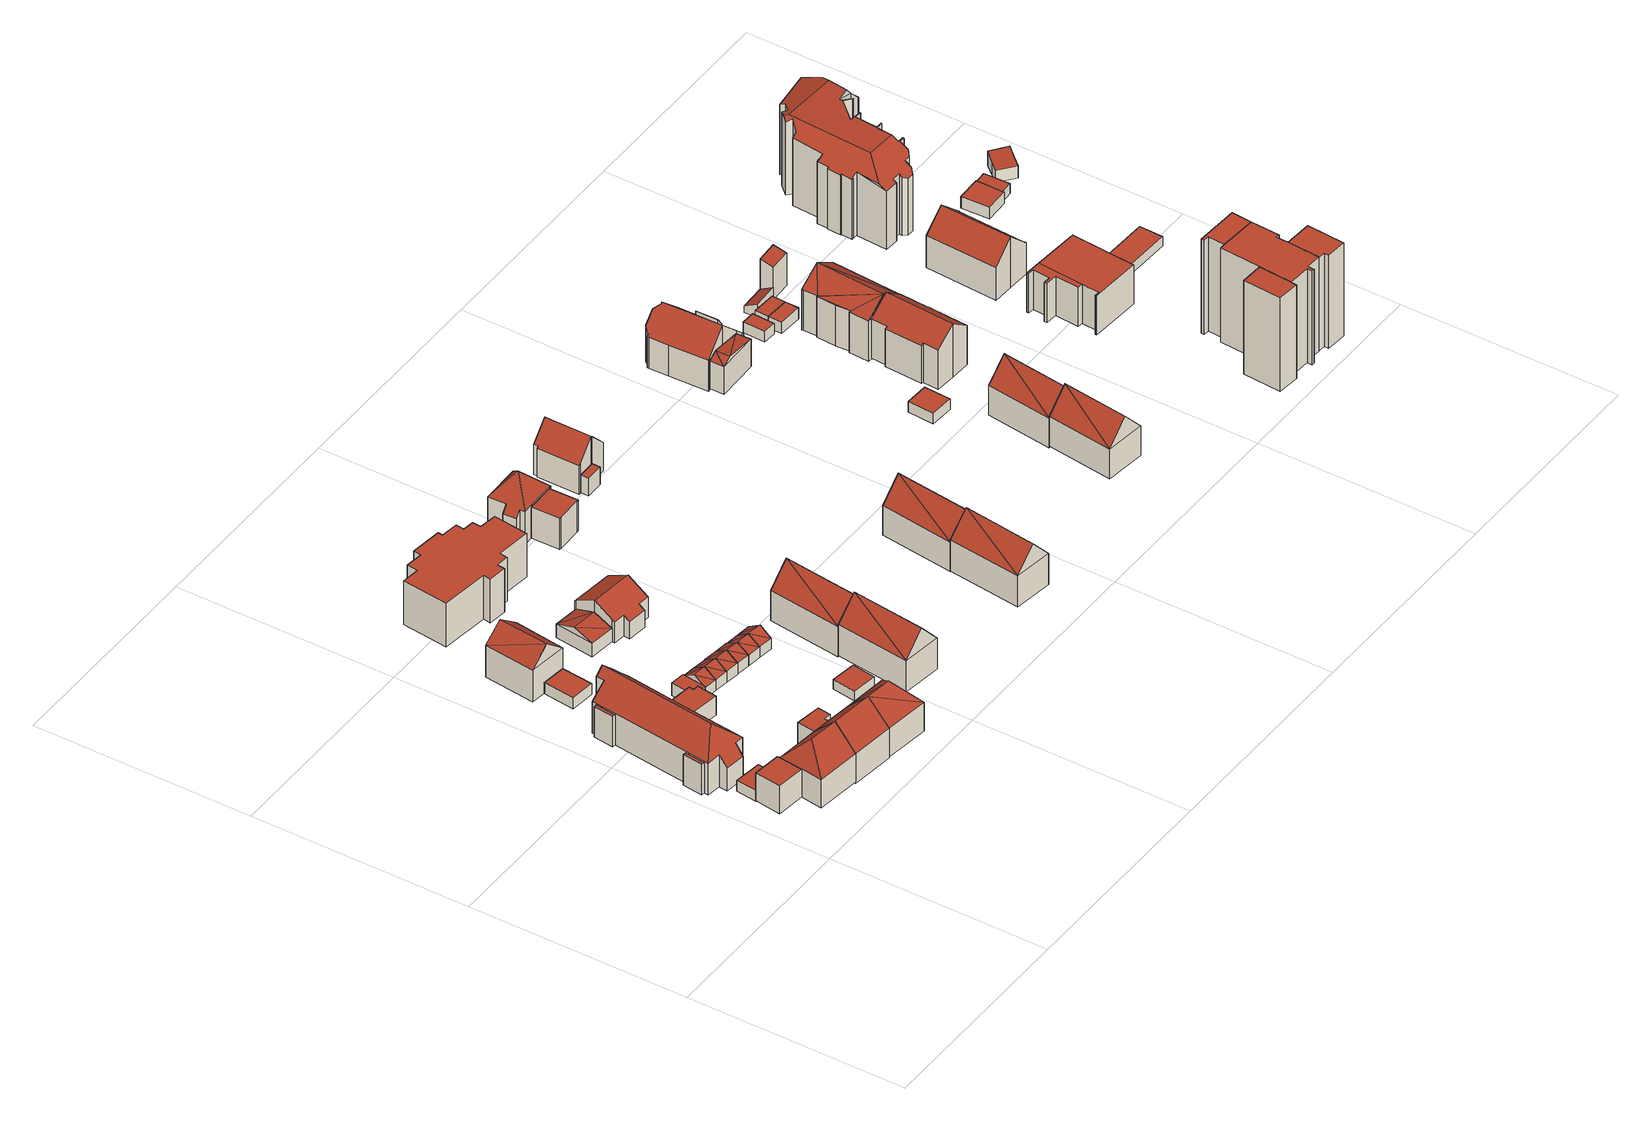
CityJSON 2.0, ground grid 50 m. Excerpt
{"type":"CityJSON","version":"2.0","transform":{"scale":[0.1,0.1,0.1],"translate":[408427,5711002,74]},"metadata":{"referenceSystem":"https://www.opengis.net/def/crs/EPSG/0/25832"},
"CityObjects":{
"building1":{"type":"Building","attributes":{"Gemeindeschluessel":"05978036","Geometrietyp2DReferenz":"3000","function":"31001_2460","roofType":"1000","measuredHeight":2.69},"geometry":[{"type":"MultiSurface","lod":"2","boundaries":[[[0,1,2,3]],[[1,4,5,2]],[[4,6,7,5]],[[6,0,3,7]],[[6,4,1,0]],[[3,2,5,7]]],"semantics":{"surfaces":[{"type":"WallSurface"},{"type":"RoofSurface"},{"type":"GroundSurface"}],"values":[0,0,0,0,1,2]}}]},
"building2":{"type":"Building","attributes":{"Gemeindeschluessel":"05978036","Geometrietyp2DReferenz":"3000","function":"31001_1000"},"children":["building2-1","building2-2"]},
"building2-1":{"type":"BuildingPart","attributes":{"roofType":"5000","measuredHeight":12.16},"parents":["building2"],"geometry":[{"type":"MultiSurface","lod":"2","boundaries":[[[8,9,10,11]],[[9,12,13,10]],[[12,14,15,13]],[[14,16,17,15]],[[16,18,19,17]],[[18,20,19]],[[8,21,22,11,23]],[[21,8,11,22]],[[8,18,16,24]],[[16,14,12,24]],[[12,9,8,21,8,24]],[[11,10,13,15,17,19,11,22]],[[23,20,18,8]],[[11,19,20,23]]],"semantics":{"surfaces":[{"type":"WallSurface"},{"type":"RoofSurface"},{"type":"GroundSurface"},{"type":"ClosureSurface"}],"values":[0,0,0,0,0,0,0,0,1,1,1,2,0,3]}}]},
"building2-2":{"type":"BuildingPart","attributes":{"roofType":"1000","measuredHeight":6.88},"parents":["building2"],"geometry":[{"type":"MultiSurface","lod":"2","boundaries":[[[20,25,26,19]],[[25,27,28,26]],[[27,29,30,28]],[[29,31,32,30]],[[31,33,22,32]],[[31,29,27,25,20,23,33]],[[11,19,26,28,30,32,22]],[[11,22,33,23]],[[19,11,23,20]]],"semantics":{"surfaces":[{"type":"WallSurface"},{"type":"RoofSurface"},{"type":"GroundSurface"},{"type":"ClosureSurface"}],"values":[0,0,0,0,0,1,2,0,3]}}]},
"building3":{"type":"Building","attributes":{"Gemeindeschluessel":"05978036","Geometrietyp2DReferenz":"3000","function":"31001_1000"},"children":["building3-1","building3-2","building3-3","building3-4"]},
"building3-1":{"type":"BuildingPart","attributes":{"roofType":"1000","measuredHeight":4.66},"parents":["building3"],"geometry":[{"type":"MultiSurface","lod":"2","boundaries":[[[34,35,36,37]],[[35,38,39,36]],[[38,40,41,39]],[[40,42,43,41]],[[44,34,37,45]],[[44,42,40,38,35,34]],[[37,36,39,41,43,45]],[[45,43,42,44]]],"semantics":{"surfaces":[{"type":"WallSurface"},{"type":"RoofSurface"},{"type":"GroundSurface"},{"type":"ClosureSurface"}],"values":[0,0,0,0,0,1,2,3]}}]},
"building3-2":{"type":"BuildingPart","attributes":{"roofType":"1000","measuredHeight":7.48},"parents":["building3"],"geometry":[{"type":"MultiSurface","lod":"2","boundaries":[[[46,47,48,49]],[[47,50,51,48]],[[50,52,53,51]],[[52,50,47,46]],[[49,48,51,53]],[[49,53,52,46]]],"semantics":{"surfaces":[{"type":"WallSurface"},{"type":"RoofSurface"},{"type":"GroundSurface"},{"type":"ClosureSurface"}],"values":[0,0,0,1,2,3]}}]},
"building3-3":{"type":"BuildingPart","attributes":{"roofType":"5000","measuredHeight":12.58},"parents":["building3"],"geometry":[{"type":"MultiSurface","lod":"2","boundaries":[[[54,55,56,57,58]],[[55,59,60,56]],[[59,61,62,60]],[[61,63,64,62]],[[63,65,66,64]],[[65,67,68,66]],[[67,69,70,68]],[[69,71,44,45,70]],[[72,73,74,43,42]],[[73,75,76,74]],[[75,77,78,76]],[[77,79,80,78]],[[79,81,82,80]],[[81,83,84,82]],[[83,85,46,49,84]],[[86,87,88,89,53,52]],[[83,81,79,77,75,73,90]],[[73,72,71,69,67,65,63,90]],[[63,61,59,55,54,87,86,85,83,90]],[[89,57,56,60,62,64,66,68,70,45,43,74,76,78,80,82,84,49,53]],[[54,58,88,87]],[[58,57,89,88]],[[42,44,71,72]],[[42,43,45,44]],[[86,52,46,85]],[[52,53,49,46]]],"semantics":{"surfaces":[{"type":"WallSurface"},{"type":"RoofSurface"},{"type":"GroundSurface"},{"type":"ClosureSurface"}],"values":[0,0,0,0,0,0,0,0,0,0,0,0,0,0,0,0,1,1,1,2,0,3,0,3,0,3]}}]},
"building3-4":{"type":"BuildingPart","attributes":{"roofType":"1000","measuredHeight":7.45},"parents":["building3"],"geometry":[{"type":"MultiSurface","lod":"2","boundaries":[[[91,92,93,94]],[[92,58,57,93]],[[88,91,94,89]],[[88,58,92,91]],[[94,93,57,89]],[[89,57,58,88]]],"semantics":{"surfaces":[{"type":"WallSurface"},{"type":"RoofSurface"},{"type":"GroundSurface"},{"type":"ClosureSurface"}],"values":[0,0,0,1,2,3]}}]},
"building4":{"type":"Building","attributes":{"Gemeindeschluessel":"05978036","Geometrietyp2DReferenz":"3000","function":"31001_1000"},"children":["building4-1","building4-2"]},
"building4-1":{"type":"BuildingPart","attributes":{"roofType":"1000","measuredHeight":7.3},"parents":["building4"],"geometry":[{"type":"MultiSurface","lod":"2","boundaries":[[[95,96,97,98]],[[96,99,100,97]],[[99,101,102,100]],[[101,103,104,102]],[[103,105,106,104]],[[9,95,98,107]],[[9,105,103,101,99,96,95]],[[98,97,100,102,104,106,107]],[[107,106,105,9]]],"semantics":{"surfaces":[{"type":"WallSurface"},{"type":"RoofSurface"},{"type":"GroundSurface"},{"type":"ClosureSurface"}],"values":[0,0,0,0,0,0,1,2,3]}}]},
"building4-2":{"type":"BuildingPart","attributes":{"roofType":"3100","measuredHeight":12.44},"parents":["building4"],"geometry":[{"type":"MultiSurface","lod":"2","boundaries":[[[12,108,107,109]],[[108,9,107]],[[105,110,111,106]],[[110,112,113,111]],[[112,114,115,113]],[[114,14,116,115]],[[14,12,109,116]],[[112,110,105,9,108,12]],[[12,14,114,112]],[[109,107,106,111,113,115,116]],[[105,106,107,9]]],"semantics":{"surfaces":[{"type":"WallSurface"},{"type":"RoofSurface"},{"type":"GroundSurface"},{"type":"ClosureSurface"}],"values":[0,0,0,0,0,0,0,1,1,2,3]}}]},
"building5":{"type":"Building","attributes":{"Gemeindeschluessel":"05978036","Geometrietyp2DReferenz":"3000","function":"31001_2460","roofType":"1000","measuredHeight":2.65},"geometry":[{"type":"MultiSurface","lod":"2","boundaries":[[[117,118,119,120]],[[118,121,122,119]],[[121,123,124,122]],[[123,117,120,124]],[[123,121,118,117]],[[120,119,122,124]]],"semantics":{"surfaces":[{"type":"WallSurface"},{"type":"RoofSurface"},{"type":"GroundSurface"}],"values":[0,0,0,0,1,2]}}]},
"building6":{"type":"Building","attributes":{"Gemeindeschluessel":"05978036","Geometrietyp2DReferenz":"3000","function":"31001_1100","roofType":"5000","measuredHeight":11.66},"geometry":[{"type":"MultiSurface","lod":"2","boundaries":[[[125,126,127,128]],[[126,129,130,127]],[[129,131,119,130]],[[131,125,128,119]],[[131,129,132,133]],[[126,133,132]],[[133,126,125]],[[129,126,132]],[[125,131,133]],[[128,127,130,119]]],"semantics":{"surfaces":[{"type":"WallSurface"},{"type":"RoofSurface"},{"type":"GroundSurface"}],"values":[0,0,0,0,1,1,1,0,0,2]}}]},
"building7":{"type":"Building","attributes":{"Gemeindeschluessel":"05978036","Geometrietyp2DReferenz":"3000","function":"31001_1000","roofType":"5000","measuredHeight":12.24},"geometry":[{"type":"MultiSurface","lod":"2","boundaries":[[[110,134,135,136]],[[134,137,138,135]],[[137,114,139,138]],[[114,110,136,139]],[[137,134,140]],[[110,114,141]],[[110,140,134]],[[140,110,141]],[[141,137,140]],[[137,141,114]],[[136,135,138,139]]],"semantics":{"surfaces":[{"type":"WallSurface"},{"type":"RoofSurface"},{"type":"GroundSurface"}],"values":[0,0,0,0,1,0,1,1,1,1,2]}}]},
"building8":{"type":"Building","attributes":{"Gemeindeschluessel":"05978036","Geometrietyp2DReferenz":"3000","function":"31001_2460","roofType":"9999","measuredHeight":3},"geometry":[{"type":"MultiSurface","lod":"2","boundaries":[[[142,143,144,145,146,147]],[[147,146,148,149]],[[146,145,150,148]],[[145,144,151,150]],[[144,143,152,151]],[[143,142,153,152]],[[142,147,149,153]],[[149,148,150,151,152,153]]],"semantics":{"surfaces":[{"type":"RoofSurface"},{"type":"WallSurface"},{"type":"GroundSurface"}],"values":[0,1,1,1,1,1,1,2]}}]},
"building9":{"type":"Building","attributes":{"Gemeindeschluessel":"05978036","Geometrietyp2DReferenz":"3000","function":"31001_2460","roofType":"3100","measuredHeight":4.51},"geometry":[{"type":"MultiSurface","lod":"2","boundaries":[[[154,155,156,157]],[[155,158,159,156]],[[158,160,161,159]],[[160,154,157,161]],[[158,155,162]],[[154,160,163]],[[154,162,155]],[[162,154,163]],[[163,158,162]],[[158,163,160]],[[157,156,159,161]]],"semantics":{"surfaces":[{"type":"WallSurface"},{"type":"RoofSurface"},{"type":"GroundSurface"}],"values":[0,0,0,0,0,0,1,1,1,1,2]}}]},
"building10":{"type":"Building","attributes":{"Gemeindeschluessel":"05978036","Geometrietyp2DReferenz":"3000","function":"31001_2460","roofType":"3100","measuredHeight":4.51},"geometry":[{"type":"MultiSurface","lod":"2","boundaries":[[[155,164,165,156]],[[164,166,167,165]],[[166,158,159,167]],[[158,155,156,159]],[[166,164,168]],[[155,158,162]],[[155,168,164]],[[168,155,162]],[[162,166,168]],[[166,162,158]],[[156,165,167,159]]],"semantics":{"surfaces":[{"type":"WallSurface"},{"type":"RoofSurface"},{"type":"GroundSurface"}],"values":[0,0,0,0,0,0,1,1,1,1,2]}}]},
"building11":{"type":"Building","attributes":{"Gemeindeschluessel":"05978036","Geometrietyp2DReferenz":"3000","function":"31001_2460","roofType":"3100","measuredHeight":4.5},"geometry":[{"type":"MultiSurface","lod":"2","boundaries":[[[169,170,171,165]],[[170,172,173,171]],[[172,174,167,173]],[[174,169,165,167]],[[172,170,175]],[[169,174,168]],[[169,175,170]],[[175,169,168]],[[168,172,175]],[[172,168,174]],[[165,171,173,167]]],"semantics":{"surfaces":[{"type":"WallSurface"},{"type":"RoofSurface"},{"type":"GroundSurface"}],"values":[0,0,0,0,0,0,1,1,1,1,2]}}]},
"building12":{"type":"Building","attributes":{"Gemeindeschluessel":"05978036","Geometrietyp2DReferenz":"3000","function":"31001_2460","roofType":"1000","measuredHeight":2.43},"geometry":[{"type":"MultiSurface","lod":"2","boundaries":[[[176,177,178,179]],[[177,180,181,178]],[[180,182,183,181]],[[182,176,179,183]],[[182,180,177,176]],[[179,178,181,183]]],"semantics":{"surfaces":[{"type":"WallSurface"},{"type":"RoofSurface"},{"type":"GroundSurface"}],"values":[0,0,0,0,1,2]}}]},
"building13":{"type":"Building","attributes":{"Gemeindeschluessel":"05978036","Geometrietyp2DReferenz":"3000","function":"31001_2460","roofType":"3100","measuredHeight":4.46},"geometry":[{"type":"MultiSurface","lod":"2","boundaries":[[[170,184,185,186]],[[184,187,188,185]],[[187,172,189,188]],[[172,170,186,189]],[[187,184,190]],[[170,172,175]],[[170,190,184]],[[190,170,175]],[[175,187,190]],[[187,175,172]],[[186,185,188,189]]],"semantics":{"surfaces":[{"type":"WallSurface"},{"type":"RoofSurface"},{"type":"GroundSurface"}],"values":[0,0,0,0,0,0,1,1,1,1,2]}}]},
"building14":{"type":"Building","attributes":{"Gemeindeschluessel":"05978036","Geometrietyp2DReferenz":"3000","function":"31001_2460","roofType":"3100","measuredHeight":4.83},"geometry":[{"type":"MultiSurface","lod":"2","boundaries":[[[191,192,193,194]],[[192,195,196,193]],[[195,197,198,196]],[[197,191,194,198]],[[195,192,199]],[[191,197,200]],[[199,191,200]],[[191,199,192]],[[195,200,197]],[[200,195,199]],[[194,193,196,198]]],"semantics":{"surfaces":[{"type":"WallSurface"},{"type":"RoofSurface"},{"type":"GroundSurface"}],"values":[0,0,0,0,0,0,1,1,1,1,2]}}]},
"building15":{"type":"Building","attributes":{"Gemeindeschluessel":"05978036","Geometrietyp2DReferenz":"3000","function":"31001_2460","roofType":"3100","measuredHeight":4.45},"geometry":[{"type":"MultiSurface","lod":"2","boundaries":[[[201,202,203,185]],[[202,204,205,203]],[[204,206,188,205]],[[206,201,185,188]],[[204,202,207]],[[201,206,190]],[[201,207,202]],[[207,201,190]],[[190,204,207]],[[204,190,206]],[[185,203,205,188]]],"semantics":{"surfaces":[{"type":"WallSurface"},{"type":"RoofSurface"},{"type":"GroundSurface"}],"values":[0,0,0,0,0,0,1,1,1,1,2]}}]},
"building16":{"type":"Building","attributes":{"Gemeindeschluessel":"05978036","Geometrietyp2DReferenz":"3000","function":"31001_2460","roofType":"3100","measuredHeight":4.44},"geometry":[{"type":"MultiSurface","lod":"2","boundaries":[[[202,208,209,203]],[[208,210,211,209]],[[210,204,205,211]],[[204,202,203,205]],[[210,208,212]],[[202,204,213]],[[202,212,208]],[[212,202,213]],[[213,210,212]],[[210,213,204]],[[203,209,211,205]]],"semantics":{"surfaces":[{"type":"WallSurface"},{"type":"RoofSurface"},{"type":"GroundSurface"}],"values":[0,0,0,0,0,0,1,1,1,1,2]}}]},
"building17":{"type":"Building","attributes":{"Gemeindeschluessel":"05978036","Geometrietyp2DReferenz":"3000","function":"31001_1000","roofType":"1000","measuredHeight":10.78},"geometry":[{"type":"MultiSurface","lod":"2","boundaries":[[[214,215,216,217]],[[215,218,219,216]],[[218,220,221,219]],[[220,222,223,221]],[[222,224,225,223]],[[224,226,227,225]],[[226,228,229,227]],[[228,230,231,229]],[[230,232,233,231]],[[232,234,235,233]],[[234,236,237,235]],[[236,238,239,237]],[[238,240,241,239]],[[240,242,243,241]],[[242,244,245,243]],[[244,246,247,245]],[[246,248,249,247]],[[248,250,251,249]],[[250,252,253,251]],[[252,214,217,253]],[[252,250,248,246,244,242,240,238,236,234,232,230,228,226,224,222,220,218,215,214]],[[217,216,219,221,223,225,227,229,231,233,235,237,239,241,243,245,247,249,251,253]]],"semantics":{"surfaces":[{"type":"WallSurface"},{"type":"RoofSurface"},{"type":"GroundSurface"}],"values":[0,0,0,0,0,0,0,0,0,0,0,0,0,0,0,0,0,0,0,0,1,2]}}]},
"building18":{"type":"Building","attributes":{"Gemeindeschluessel":"05978036","Geometrietyp2DReferenz":"3000","function":"31001_1000","roofType":"3100","measuredHeight":7.89},"geometry":[{"type":"MultiSurface","lod":"2","boundaries":[[[254,255,256,257]],[[255,258,259,256]],[[258,260,261,259]],[[260,262,194,261]],[[262,263,264,194]],[[263,265,198,264]],[[265,266,267,198]],[[266,268,269,267]],[[268,270,271,269]],[[270,272,273,271]],[[272,274,275,273]],[[274,254,257,275]],[[270,268,266,265,263]],[[263,262,260,258,255,254,274,272,270]],[[257,256,259,261,194,264,198,267,269,271,273,275]]],"semantics":{"surfaces":[{"type":"WallSurface"},{"type":"RoofSurface"},{"type":"GroundSurface"}],"values":[0,0,0,0,0,0,0,0,0,0,0,0,1,1,2]}}]},
"building19":{"type":"Building","attributes":{"Gemeindeschluessel":"05978036","Geometrietyp2DReferenz":"3000","function":"31001_1000","roofType":"3100","measuredHeight":12.96},"geometry":[{"type":"MultiSurface","lod":"2","boundaries":[[[276,277,278,279]],[[277,280,281,278]],[[280,282,283,281]],[[282,276,279,283]],[[280,277,284]],[[276,282,285]],[[284,276,285]],[[276,284,277]],[[280,285,282]],[[285,280,284]],[[279,278,281,283]]],"semantics":{"surfaces":[{"type":"WallSurface"},{"type":"RoofSurface"},{"type":"GroundSurface"}],"values":[0,0,0,0,0,0,1,1,1,1,2]}}]},
"building20":{"type":"Building","attributes":{"Gemeindeschluessel":"05978036","Geometrietyp2DReferenz":"3000","function":"31001_1000","roofType":"3100","measuredHeight":12.64},"geometry":[{"type":"MultiSurface","lod":"2","boundaries":[[[286,287,288,289]],[[287,290,291,288]],[[290,292,293,291]],[[292,286,289,293]],[[290,287,294]],[[286,292,295]],[[286,294,287]],[[294,286,295]],[[295,290,294]],[[290,295,292]],[[289,288,291,293]]],"semantics":{"surfaces":[{"type":"WallSurface"},{"type":"RoofSurface"},{"type":"GroundSurface"}],"values":[0,0,0,0,0,0,1,1,1,1,2]}}]},
"building21":{"type":"Building","attributes":{"Gemeindeschluessel":"05978036","Geometrietyp2DReferenz":"3000","function":"31001_1000"},"children":["building21-1","building21-2"]},
"building21-1":{"type":"BuildingPart","attributes":{"roofType":"1000","measuredHeight":7.66},"parents":["building21"],"geometry":[{"type":"MultiSurface","lod":"2","boundaries":[[[296,297,298,299]],[[300,301,302,303]],[[301,304,305,302]],[[304,306,307,305]],[[306,296,299,307]],[[306,304,301,300,297,296]],[[299,298,303,302,305,307]],[[303,298,297,300]]],"semantics":{"surfaces":[{"type":"WallSurface"},{"type":"RoofSurface"},{"type":"GroundSurface"},{"type":"ClosureSurface"}],"values":[0,0,0,0,0,1,2,3]}}]},
"building21-2":{"type":"BuildingPart","attributes":{"roofType":"4000","measuredHeight":13.31},"parents":["building21"],"geometry":[{"type":"MultiSurface","lod":"2","boundaries":[[[308,309,310,298]],[[309,311,312,310]],[[311,313,314,312]],[[313,315,316,314]],[[315,317,318,316]],[[317,319,320,318]],[[319,321,322,320]],[[321,323,324,322]],[[323,325,300,303,324]],[[308,298,297]],[[319,317,315,313,311,309,326]],[[321,319,326]],[[323,321,326]],[[309,308,325,323,326]],[[310,312,314,316,318,320,322,324,303,298]],[[297,300,325,308]],[[297,298,303,300]]],"semantics":{"surfaces":[{"type":"WallSurface"},{"type":"RoofSurface"},{"type":"GroundSurface"},{"type":"ClosureSurface"}],"values":[0,0,0,0,0,0,0,0,0,0,1,1,1,1,2,0,3]}}]},
"building22":{"type":"Building","attributes":{"Gemeindeschluessel":"05978036","Geometrietyp2DReferenz":"3000","function":"31001_1000","roofType":"3100","measuredHeight":12.85},"geometry":[{"type":"MultiSurface","lod":"2","boundaries":[[[327,328,329,330]],[[328,331,332,329]],[[331,333,334,332]],[[333,327,330,334]],[[331,328,335]],[[327,333,336]],[[335,327,336]],[[327,335,328]],[[331,336,333]],[[336,331,335]],[[330,329,332,334]]],"semantics":{"surfaces":[{"type":"WallSurface"},{"type":"RoofSurface"},{"type":"GroundSurface"}],"values":[0,0,0,0,0,0,1,1,1,1,2]}}]},
"building23":{"type":"Building","attributes":{"Gemeindeschluessel":"05978036","Geometrietyp2DReferenz":"3000","function":"31001_1000","roofType":"1000","measuredHeight":4.27},"geometry":[{"type":"MultiSurface","lod":"2","boundaries":[[[337,338,339,340]],[[338,341,342,339]],[[341,343,344,342]],[[343,337,340,344]],[[343,341,338,337]],[[340,339,342,344]]],"semantics":{"surfaces":[{"type":"WallSurface"},{"type":"RoofSurface"},{"type":"GroundSurface"}],"values":[0,0,0,0,1,2]}}]},
"building24":{"type":"Building","attributes":{"Gemeindeschluessel":"05978036","Geometrietyp2DReferenz":"3000","function":"31001_1000","roofType":"3100","measuredHeight":12.57},"geometry":[{"type":"MultiSurface","lod":"2","boundaries":[[[345,346,347,348]],[[346,349,350,347]],[[349,351,352,350]],[[351,345,348,352]],[[349,346,353]],[[345,351,354]],[[345,353,346]],[[353,345,354]],[[354,349,353]],[[349,354,351]],[[348,347,350,352]]],"semantics":{"surfaces":[{"type":"WallSurface"},{"type":"RoofSurface"},{"type":"GroundSurface"}],"values":[0,0,0,0,0,0,1,1,1,1,2]}}]},
"building25":{"type":"Building","attributes":{"Gemeindeschluessel":"05978036","Geometrietyp2DReferenz":"3000","function":"31001_1000","roofType":"3100","measuredHeight":11.58},"geometry":[{"type":"MultiSurface","lod":"2","boundaries":[[[355,356,357,358]],[[356,359,360,357]],[[359,361,362,360]],[[361,363,364,362]],[[363,365,366,364]],[[365,367,368,366]],[[367,369,370,368]],[[369,371,372,370]],[[371,373,374,372]],[[373,375,376,374]],[[375,377,378,376]],[[377,379,380,378]],[[379,381,382,380]],[[381,383,384,382]],[[383,385,386,384]],[[385,355,358,386]],[[381,379,377,375,373,371,369]],[[369,367,365,363,361,359,356,355,385,383,381]],[[358,357,360,362,364,366,368,370,372,374,376,378,380,382,384,386]]],"semantics":{"surfaces":[{"type":"WallSurface"},{"type":"RoofSurface"},{"type":"GroundSurface"}],"values":[0,0,0,0,0,0,0,0,0,0,0,0,0,0,0,0,1,1,2]}}]},
"building26":{"type":"Building","attributes":{"Gemeindeschluessel":"05978036","Geometrietyp2DReferenz":"3000","function":"31001_1000","roofType":"3100","measuredHeight":12.7},"geometry":[{"type":"MultiSurface","lod":"2","boundaries":[[[387,388,389,390]],[[388,391,392,389]],[[391,393,394,392]],[[393,387,390,394]],[[391,388,395]],[[387,393,396]],[[395,387,396]],[[387,395,388]],[[391,396,393]],[[396,391,395]],[[390,389,392,394]]],"semantics":{"surfaces":[{"type":"WallSurface"},{"type":"RoofSurface"},{"type":"GroundSurface"}],"values":[0,0,0,0,0,0,1,1,1,1,2]}}]},
"building27":{"type":"Building","attributes":{"Gemeindeschluessel":"05978036","Geometrietyp2DReferenz":"3000","function":"31001_2460","roofType":"1000","measuredHeight":2.61},"geometry":[{"type":"MultiSurface","lod":"2","boundaries":[[[397,398,399,400]],[[398,401,402,399]],[[401,403,404,402]],[[403,397,400,404]],[[403,401,398,397]],[[400,399,402,404]]],"semantics":{"surfaces":[{"type":"WallSurface"},{"type":"RoofSurface"},{"type":"GroundSurface"}],"values":[0,0,0,0,1,2]}}]},
"building28":{"type":"Building","attributes":{"Gemeindeschluessel":"05978036","Geometrietyp2DReferenz":"3000","function":"31001_1000","roofType":"5000","measuredHeight":7.8},"geometry":[{"type":"MultiSurface","lod":"2","boundaries":[[[405,406,407,408]],[[406,409,410,407]],[[409,411,412,410]],[[411,405,408,412]],[[406,413,409]],[[413,406,414]],[[414,411,413]],[[411,414,405]],[[411,409,413]],[[406,405,414]],[[408,407,410,412]]],"semantics":{"surfaces":[{"type":"WallSurface"},{"type":"RoofSurface"},{"type":"GroundSurface"}],"values":[0,0,0,0,1,1,1,1,0,0,2]}}]},
"building29":{"type":"Building","attributes":{"Gemeindeschluessel":"05978036","Geometrietyp2DReferenz":"3000","function":"31001_1000","roofType":"3100","measuredHeight":12.47},"geometry":[{"type":"MultiSurface","lod":"2","boundaries":[[[415,416,417,418]],[[416,419,420,417]],[[419,421,422,420]],[[421,415,418,422]],[[419,416,423]],[[415,421,424]],[[415,423,416]],[[423,415,424]],[[424,419,423]],[[419,424,421]],[[418,417,420,422]]],"semantics":{"surfaces":[{"type":"WallSurface"},{"type":"RoofSurface"},{"type":"GroundSurface"}],"values":[0,0,0,0,0,0,1,1,1,1,2]}}]},
"building30":{"type":"Building","attributes":{"Gemeindeschluessel":"05978036","Geometrietyp2DReferenz":"3000","function":"31001_1000"},"children":["building30-1","building30-2"]},
"building30-1":{"type":"BuildingPart","attributes":{"roofType":"2100","measuredHeight":8.49},"parents":["building30"],"geometry":[{"type":"MultiSurface","lod":"2","boundaries":[[[425,426,427,428,429]],[[430,431,432,433,434]],[[431,425,429,432]],[[431,430,426,425]],[[429,428,433,432]],[[434,427,426,430]],[[434,433,428,427]]],"semantics":{"surfaces":[{"type":"WallSurface"},{"type":"RoofSurface"},{"type":"GroundSurface"},{"type":"ClosureSurface"}],"values":[0,0,0,1,2,0,3]}}]},
"building30-2":{"type":"BuildingPart","attributes":{"roofType":"3100","measuredHeight":12.57},"parents":["building30"],"geometry":[{"type":"MultiSurface","lod":"2","boundaries":[[[427,435,436,428]],[[435,437,438,436]],[[437,439,440,438]],[[439,441,442,440]],[[441,443,444,442]],[[443,445,446,444]],[[445,447,448,446]],[[447,449,450,448]],[[449,451,452,450]],[[451,453,454,452]],[[453,455,456,454]],[[455,457,458,456]],[[457,459,460,458]],[[459,461,462,460]],[[461,463,464,462]],[[463,434,433,464]],[[461,459,457,455,453,451,449,447,445,443,441]],[[441,439,437,435,427,434,463,461]],[[428,436,438,440,442,444,446,448,450,452,454,456,458,460,462,464,433]],[[428,433,434,427]]],"semantics":{"surfaces":[{"type":"WallSurface"},{"type":"RoofSurface"},{"type":"GroundSurface"},{"type":"ClosureSurface"}],"values":[0,0,0,0,0,0,0,0,0,0,0,0,0,0,0,0,1,1,2,3]}}]},
"building31":{"type":"Building","attributes":{"Gemeindeschluessel":"05978036","Geometrietyp2DReferenz":"3000","function":"31001_1000","roofType":"3100","measuredHeight":13.21},"geometry":[{"type":"MultiSurface","lod":"2","boundaries":[[[465,466,467,468]],[[466,469,470,467]],[[469,471,472,470]],[[471,473,474,472]],[[473,475,476,474]],[[475,477,478,476]],[[477,479,480,478]],[[479,481,482,480]],[[481,483,484,482]],[[483,485,486,484]],[[485,487,488,486]],[[487,489,490,488]],[[489,491,492,490]],[[491,465,468,492]],[[487,485,483,481,479,477,475,473]],[[473,471,469,466,465,491,489,487]],[[468,467,470,472,474,476,478,480,482,484,486,488,490,492]]],"semantics":{"surfaces":[{"type":"WallSurface"},{"type":"RoofSurface"},{"type":"GroundSurface"}],"values":[0,0,0,0,0,0,0,0,0,0,0,0,0,0,1,1,2]}}]},
"building32":{"type":"Building","attributes":{"Gemeindeschluessel":"05978036","Geometrietyp2DReferenz":"3000","function":"31001_2460","roofType":"1000","measuredHeight":2.58},"geometry":[{"type":"MultiSurface","lod":"2","boundaries":[[[493,494,495,496]],[[494,497,498,495]],[[497,499,500,498]],[[499,493,496,500]],[[499,497,494,493]],[[496,495,498,500]]],"semantics":{"surfaces":[{"type":"WallSurface"},{"type":"RoofSurface"},{"type":"GroundSurface"}],"values":[0,0,0,0,1,2]}}]},
"building33":{"type":"Building","attributes":{"Gemeindeschluessel":"05978036","Geometrietyp2DReferenz":"3000","function":"31001_2460","roofType":"1000","measuredHeight":2.74},"geometry":[{"type":"MultiSurface","lod":"2","boundaries":[[[501,502,503,504]],[[502,505,506,503]],[[505,507,508,506]],[[507,501,504,508]],[[507,505,502,501]],[[504,503,506,508]]],"semantics":{"surfaces":[{"type":"WallSurface"},{"type":"RoofSurface"},{"type":"GroundSurface"}],"values":[0,0,0,0,1,2]}}]},
"building34":{"type":"Building","attributes":{"Gemeindeschluessel":"05978036","Geometrietyp2DReferenz":"3000","function":"31001_1000","roofType":"5000","measuredHeight":13.44},"geometry":[{"type":"MultiSurface","lod":"2","boundaries":[[[509,510,511,512]],[[510,513,514,511]],[[513,515,516,514]],[[515,517,518,516]],[[517,519,520,518]],[[519,521,522,520]],[[521,523,524,522]],[[523,525,526,524]],[[525,527,528,526]],[[527,529,530,528]],[[529,531,532,530]],[[531,509,512,532]],[[510,515,513]],[[533,515,510]],[[533,517,515]],[[517,533,534]],[[527,525,523]],[[533,529,534]],[[509,529,533]],[[529,509,531]],[[527,534,529]],[[523,534,527]],[[521,534,523]],[[534,521,519]],[[519,517,534]],[[510,509,533]],[[512,511,514,516,518,520,522,524,526,528,530,532]]],"semantics":{"surfaces":[{"type":"WallSurface"},{"type":"RoofSurface"},{"type":"GroundSurface"}],"values":[0,0,0,0,0,0,0,0,0,0,0,0,1,1,1,1,1,1,1,1,1,1,1,1,0,0,2]}}]},
"building35":{"type":"Building","attributes":{"Gemeindeschluessel":"05978036","Geometrietyp2DReferenz":"3000","function":"31001_2460","roofType":"1000","measuredHeight":3.04},"geometry":[{"type":"MultiSurface","lod":"2","boundaries":[[[501,535,536,537]],[[535,538,539,536]],[[538,502,540,539]],[[502,501,537,540]],[[502,538,535,501]],[[537,536,539,540]]],"semantics":{"surfaces":[{"type":"WallSurface"},{"type":"RoofSurface"},{"type":"GroundSurface"}],"values":[0,0,0,0,1,2]}}]},
"building36":{"type":"Building","attributes":{"Gemeindeschluessel":"05978036","Geometrietyp2DReferenz":"3000","function":"31001_1310","roofType":"2100","measuredHeight":3.14},"geometry":[{"type":"MultiSurface","lod":"2","boundaries":[[[541,542,543,544]],[[542,545,546,543]],[[545,547,548,546]],[[547,541,544,548]],[[547,545,542,541]],[[544,543,546,548]]],"semantics":{"surfaces":[{"type":"WallSurface"},{"type":"RoofSurface"},{"type":"GroundSurface"}],"values":[0,0,0,0,1,2]}}]},
"building37":{"type":"Building","attributes":{"Gemeindeschluessel":"05978036","Geometrietyp2DReferenz":"3000","function":"31001_1000","roofType":"2100","measuredHeight":8.89},"geometry":[{"type":"MultiSurface","lod":"2","boundaries":[[[549,550,551,552]],[[550,553,554,551]],[[553,555,556,554]],[[555,549,552,556]],[[555,553,550,549]],[[552,551,554,556]]],"semantics":{"surfaces":[{"type":"WallSurface"},{"type":"RoofSurface"},{"type":"GroundSurface"}],"values":[0,0,0,0,1,2]}}]},
"building38":{"type":"Building","attributes":{"Gemeindeschluessel":"05978036","Geometrietyp2DReferenz":"3000","function":"31001_1000"},"children":["building38-1","building38-2","building38-3","building38-4"]},
"building38-1":{"type":"BuildingPart","attributes":{"roofType":"1000","measuredHeight":23.19},"parents":["building38"],"geometry":[{"type":"MultiSurface","lod":"2","boundaries":[[[557,558,559,560]],[[558,561,562,559]],[[561,563,564,562]],[[563,565,566,564]],[[567,557,560,568]],[[567,565,563,561,558,557]],[[560,559,562,564,566,568]],[[568,566,565,567]]],"semantics":{"surfaces":[{"type":"WallSurface"},{"type":"RoofSurface"},{"type":"GroundSurface"},{"type":"ClosureSurface"}],"values":[0,0,0,0,0,1,2,3]}}]},
"building38-2":{"type":"BuildingPart","attributes":{"roofType":"1000","measuredHeight":23.25},"parents":["building38"],"geometry":[{"type":"MultiSurface","lod":"2","boundaries":[[[569,570,571,572]],[[570,573,574,571]],[[573,575,576,574]],[[575,577,578,576]],[[577,579,580,578]],[[577,575,573,570,569,579]],[[580,572,571,574,576,578]],[[572,580,579,569]]],"semantics":{"surfaces":[{"type":"WallSurface"},{"type":"RoofSurface"},{"type":"GroundSurface"},{"type":"ClosureSurface"}],"values":[0,0,0,0,0,1,2,3]}}]},
"building38-3":{"type":"BuildingPart","attributes":{"roofType":"1000","measuredHeight":23.16},"parents":["building38"],"geometry":[{"type":"MultiSurface","lod":"2","boundaries":[[[581,582,583,584]],[[585,586,587,588]],[[586,589,590,587]],[[589,581,584,590]],[[589,586,585,591,582,581]],[[584,583,592,588,587,590]],[[592,583,582,591]],[[588,592,591,585]]],"semantics":{"surfaces":[{"type":"WallSurface"},{"type":"RoofSurface"},{"type":"GroundSurface"},{"type":"ClosureSurface"}],"values":[0,0,0,0,1,2,3,3]}}]},
"building38-4":{"type":"BuildingPart","attributes":{"roofType":"1000","measuredHeight":23.28},"parents":["building38"],"geometry":[{"type":"MultiSurface","lod":"2","boundaries":[[[593,591,592,591]],[[594,583,582]],[[594,595,596,583]],[[595,569,572,596]],[[597,598,580,579]],[[597,599,600,598]],[[599,601,567,568,600]],[[602,603,604,566,565]],[[603,605,606,604]],[[605,607,608,606]],[[607,609,610,608]],[[609,611,585,588,610]],[[611,609,607,605,603,602,601,599,597,579,569,595,594,593]],[[592,583,596,572,580,598,600,568,566,604,606,608,610,588]],[[582,591,593,594]],[[582,583,592,591]],[[579,580,572,569]],[[565,567,601,602]],[[565,566,568,567]],[[591,585,611,593]],[[591,592,588,585]]],"semantics":{"surfaces":[{"type":"WallSurface"},{"type":"RoofSurface"},{"type":"GroundSurface"},{"type":"ClosureSurface"}],"values":[0,0,0,0,0,0,0,0,0,0,0,0,1,2,0,3,3,0,3,0,3]}}]},
"building39":{"type":"Building","attributes":{"Gemeindeschluessel":"05978036","Geometrietyp2DReferenz":"3000","function":"31001_1000"},"children":["building39-1","building39-2"]},
"building39-1":{"type":"BuildingPart","attributes":{"roofType":"1000","measuredHeight":9.69},"parents":["building39"],"geometry":[{"type":"MultiSurface","lod":"2","boundaries":[[[612,613,614,615]],[[613,616,617,614]],[[616,618,619,617]],[[618,620,621,619]],[[620,622,623,621]],[[622,624,625,623]],[[624,626,627,625]],[[626,628,629,627]],[[612,615,630,631]],[[631,628,626,624,622,620,618,616,613,612]],[[615,614,617,619,621,623,625,627,629,630]],[[631,630,629,628]]],"semantics":{"surfaces":[{"type":"WallSurface"},{"type":"RoofSurface"},{"type":"GroundSurface"},{"type":"ClosureSurface"}],"values":[0,0,0,0,0,0,0,0,0,1,2,3]}}]},
"building39-2":{"type":"BuildingPart","attributes":{"roofType":"1000","measuredHeight":9.66},"parents":["building39"],"geometry":[{"type":"MultiSurface","lod":"2","boundaries":[[[632,633,634,635]],[[633,636,637,634]],[[636,631,630,637]],[[628,638,639,629]],[[638,640,641,639]],[[640,632,635,641]],[[640,638,628,631,636,633,632]],[[635,634,637,630,629,639,641]],[[629,630,631,628]]],"semantics":{"surfaces":[{"type":"WallSurface"},{"type":"RoofSurface"},{"type":"GroundSurface"},{"type":"ClosureSurface"}],"values":[0,0,0,0,0,0,1,2,3]}}]},
"building40":{"type":"Building","attributes":{"Gemeindeschluessel":"05978036","Geometrietyp2DReferenz":"3000","function":"31001_1000","roofType":"3100","measuredHeight":12.53},"geometry":[{"type":"MultiSurface","lod":"2","boundaries":[[[642,643,644,645]],[[643,646,647,644]],[[646,648,649,647]],[[648,650,651,649]],[[650,652,653,651]],[[652,654,655,653]],[[654,656,657,655]],[[656,658,659,657]],[[658,660,661,659]],[[660,642,645,661]],[[656,654,652,650]],[[650,648,646,643,642,660,658,656]],[[645,644,647,649,651,653,655,657,659,661]]],"semantics":{"surfaces":[{"type":"WallSurface"},{"type":"RoofSurface"},{"type":"GroundSurface"}],"values":[0,0,0,0,0,0,0,0,0,0,1,1,2]}}]},
"building41":{"type":"Building","attributes":{"Gemeindeschluessel":"05978036","Geometrietyp2DReferenz":"3000","function":"31001_2460","roofType":"1000","measuredHeight":2.29},"geometry":[{"type":"MultiSurface","lod":"2","boundaries":[[[662,663,664,665]],[[663,666,667,664]],[[666,668,669,667]],[[668,662,665,669]],[[668,666,663,662]],[[665,664,667,669]]],"semantics":{"surfaces":[{"type":"WallSurface"},{"type":"RoofSurface"},{"type":"GroundSurface"}],"values":[0,0,0,0,1,2]}}]},
"building42":{"type":"Building","attributes":{"Gemeindeschluessel":"05978036","Geometrietyp2DReferenz":"3000","function":"31001_1000","roofType":"5000","measuredHeight":18.93},"geometry":[{"type":"MultiSurface","lod":"2","boundaries":[[[670,671,672,673]],[[671,674,675,672]],[[674,676,677,675]],[[676,678,679,677]],[[678,680,681,679]],[[680,682,683,681]],[[682,684,685,683]],[[684,686,687,685]],[[686,688,689,687]],[[688,690,691,689]],[[690,692,693,691]],[[692,694,695,693]],[[694,696,697,695]],[[696,698,699,697]],[[698,700,701,699]],[[700,702,703,701]],[[702,704,705,703]],[[704,706,707,705]],[[706,708,709,707]],[[708,710,711,709]],[[710,712,713,711]],[[712,714,715,713]],[[714,716,717,715]],[[716,718,719,717]],[[718,720,721,719]],[[720,722,723,721]],[[722,724,725,723]],[[724,726,727,725]],[[726,728,729,727]],[[728,730,731,729]],[[730,732,733,731]],[[732,734,735,733]],[[734,736,737,735]],[[736,738,739,737]],[[738,740,741,739]],[[740,742,743,741]],[[742,744,745,743]],[[744,746,747,745]],[[746,748,749,747]],[[748,750,751,749]],[[750,752,753,751]],[[752,754,755,753]],[[754,756,757,755]],[[756,758,759,757]],[[758,760,761,759]],[[760,762,763,761]],[[762,764,765,763]],[[764,766,767,765]],[[766,768,769,767]],[[768,770,771,769]],[[770,772,773,771]],[[772,774,775,773]],[[774,776,777,775]],[[776,778,779,777]],[[778,670,673,779]],[[778,776,774,772,780,781,782,690,688,686,684,682,680,678,676,674,671,670]],[[781,783,784,722,720,718,716,714,712,710,708,706,704,702,700,698,696,694,692,782]],[[785,786,732,730,728,726,724,784,783]],[[738,736,734,786,785,787]],[[764,762,760,758,756,754,752,750,748,746,744,742,740,787,785,783,781,780,770,768,766]],[[692,690,782]],[[724,722,784]],[[740,738,787]],[[734,732,786]],[[772,770,780]],[[673,672,675,677,679,681,683,685,687,689,691,693,695,697,699,701,703,705,707,709,711,713,715,717,719,721,723,725,727,729,731,733,735,737,739,741,743,745,747,749,751,753,755,757,759,761,763,765,767,769,771,773,775,777,779]]],"semantics":{"surfaces":[{"type":"WallSurface"},{"type":"RoofSurface"},{"type":"GroundSurface"}],"values":[0,0,0,0,0,0,0,0,0,0,0,0,0,0,0,0,0,0,0,0,0,0,0,0,0,0,0,0,0,0,0,0,0,0,0,0,0,0,0,0,0,0,0,0,0,0,0,0,0,0,0,0,0,0,0,1,1,1,1,1,0,0,0,0,0,2]}}]},
"building43":{"type":"Building","attributes":{"Gemeindeschluessel":"05978036","Geometrietyp2DReferenz":"3000","function":"31001_2460","roofType":"1000","measuredHeight":2.75},"geometry":[{"type":"MultiSurface","lod":"2","boundaries":[[[788,789,790,791]],[[789,792,793,790]],[[792,794,795,793]],[[794,796,797,795]],[[796,788,791,797]],[[796,794,792,789,788]],[[791,790,793,795,797]]],"semantics":{"surfaces":[{"type":"WallSurface"},{"type":"RoofSurface"},{"type":"GroundSurface"}],"values":[0,0,0,0,0,1,2]}}]},
"building44":{"type":"Building","attributes":{"Gemeindeschluessel":"05978036","Geometrietyp2DReferenz":"3000","function":"31001_2460","roofType":"1000","measuredHeight":2.53},"geometry":[{"type":"MultiSurface","lod":"2","boundaries":[[[798,799,800,790]],[[799,801,802,800]],[[801,803,793,802]],[[803,798,790,793]],[[803,801,799,798]],[[790,800,802,793]]],"semantics":{"surfaces":[{"type":"WallSurface"},{"type":"RoofSurface"},{"type":"GroundSurface"}],"values":[0,0,0,0,1,2]}}]},
"building45":{"type":"Building","attributes":{"Gemeindeschluessel":"05978036","Geometrietyp2DReferenz":"3000","function":"31001_2460","roofType":"2100","measuredHeight":3.7},"geometry":[{"type":"MultiSurface","lod":"2","boundaries":[[[804,805,806,807]],[[805,808,809,806]],[[808,810,811,809]],[[810,812,813,811]],[[812,814,815,813]],[[814,804,807,815]],[[814,812,810,808,805,804]],[[807,806,809,811,813,815]]],"semantics":{"surfaces":[{"type":"WallSurface"},{"type":"RoofSurface"},{"type":"GroundSurface"}],"values":[0,0,0,0,0,0,1,2]}}]}
},
"vertices":[
[36,192,63],[42,240,63],[42,240,36],[36,192,36],[105,232,63],[105,232,36],[99,184,63],[99,184,36],
[99,178,109],[200,166,109],[200,166,39],[99,178,39],[194,114,161],[194,114,39],[187,62,109],[187,62,39],[85,75,109],[85,75,39],[92,124,109],[92,124,39],[92,124,108],[99,179,109],[99,179,39],[99,178,108],[126,123,161],
[27,132,108],[27,132,39],[35,192,108],[35,192,39],[36,192,108],[36,192,39],[99,184,108],[99,184,39],[99,179,108],
[215,462,76],[213,451,76],[213,451,29],[215,462,29],[226,450,76],[226,450,29],[220,404,76],[220,404,29],[129,417,76],[129,417,29],[136,472,76],[136,472,29],
[10,294,104],[3,295,104],[3,295,29],[10,294,29],[9,341,104],[9,341,29],[16,340,104],[16,340,29],
[44,563,107],[45,573,107],[45,573,29],[44,563,29],[44,563,104],[78,568,138],[78,568,29],[80,587,138],[80,587,29],[98,585,155],[98,585,29],[128,581,127],[128,581,29],[126,563,127],[126,563,29],[147,560,107],[147,560,29],[136,472,107],[129,417,107],[111,272,107],[111,272,29],[90,274,108],[90,274,29],[87,255,84],[87,255,29],[40,261,84],[40,261,29],[42,280,108],[42,280,29],[9,284,107],[9,284,29],[10,294,107],[16,340,107],[38,516,107],[38,516,104],[38,516,29],[65,315,155],
[31,517,104],[36,563,104],[36,563,29],[31,517,29],
[205,207,109],[264,199,109],[264,199,36],[205,207,36],[260,168,109],[260,168,36],[243,170,109],[243,170,36],[242,161,109],[242,161,36],[259,158,109],[259,158,36],[200,166,36],
[200,166,110],[194,114,36],[299,153,110],[299,153,36],[292,102,161],[292,102,36],[286,50,110],[286,50,36],[187,62,36],
[97,717,53],[152,711,53],[152,711,26],[97,717,26],[144,639,53],[144,639,26],[88,645,53],[88,645,26],
[63,722,104],[77,838,104],[77,838,26],[63,722,26],[167,828,104],[167,828,26],[152,711,104],[119,833,143],[105,717,143],
[401,141,110],[401,141,39],[299,153,39],[388,37,110],[388,37,39],[286,50,39],[352,94,162],[292,102,162],
[215,462,62],[213,451,62],[226,450,62],[247,447,62],[254,502,62],[220,506,62],[254,502,32],[220,506,32],[247,447,32],[226,450,32],[213,451,32],[215,462,32],
[254,502,58],[286,498,58],[286,498,31],[254,502,31],[279,443,58],[279,443,31],[247,447,58],[247,447,31],[282,471,76],[250,474,76],
[318,494,58],[318,494,31],[311,439,58],[311,439,31],[315,467,76],
[318,494,59],[350,490,59],[350,490,31],[343,435,59],[343,435,31],[311,439,59],[347,463,76],
[448,190,63],[391,198,63],[391,198,39],[448,190,39],[399,252,63],[399,252,39],[456,244,63],[456,244,39],
[382,486,59],[382,486,32],[350,490,32],[375,431,59],[375,431,32],[343,435,32],[378,459,76],
[302,696,56],[243,703,56],[243,703,23],[302,696,23],[254,793,56],[254,793,23],[314,786,56],[314,786,23],[248,748,72],[308,741,72],
[382,486,58],[415,482,58],[415,482,32],[408,427,58],[408,427,32],[375,431,58],[411,455,76],
[448,478,58],[448,478,32],[442,423,58],[442,423,32],[445,450,77],[411,455,77],
[233,930,120],[235,947,120],[235,947,12],[233,930,12],[125,961,120],[125,961,12],[138,1067,120],[138,1067,12],[178,1062,120],[178,1062,12],[182,1087,120],[182,1087,12],[222,1082,120],[222,1082,12],[224,1100,120],[224,1100,12],[296,1091,120],[296,1091,12],[295,1080,120],[295,1080,12],[335,1075,120],[335,1075,12],[332,1056,120],[332,1056,12],[358,1052,120],[358,1052,12],[356,1033,120],[356,1033,12],[397,1027,120],[397,1027,12],[387,947,120],[387,947,12],[309,957,120],[309,957,12],[306,939,120],[306,939,12],[277,942,120],[277,942,12],[275,925,120],[275,925,12],
[372,667,65],[327,672,65],[327,672,23],[372,667,23],[329,687,74],[329,687,23],[302,690,74],[302,690,23],[302,696,77],[308,740,102],[308,740,23],[314,786,76],[314,790,74],[314,790,23],[413,778,74],[413,778,23],[407,728,102],[407,728,23],[401,678,74],[401,678,23],[374,681,74],[374,681,23],
[582,289,113],[561,120,113],[561,120,36],[582,289,36],[470,132,113],[470,132,36],[491,301,113],[491,301,36],[516,126,166],[537,295,166],
[491,301,107],[512,470,107],[512,470,33],[491,301,33],[603,458,107],[603,458,33],[582,289,107],[582,289,33],[558,464,159],[537,295,159],
[489,938,91],[488,1003,91],[488,1003,14],[489,938,14],[554,1004,91],[555,939,91],[555,939,14],[554,1004,14],[551,939,91],[551,939,14],[493,938,91],[493,938,14],
[488,1003,95],[466,1002,95],[466,1002,14],[465,1014,95],[465,1014,14],[453,1014,80],[453,1014,14],[452,1045,80],[452,1045,14],[465,1045,95],[465,1045,14],[464,1087,95],[464,1087,14],[556,1089,95],[556,1089,14],[557,1004,95],[557,1004,14],[554,1004,95],[507,1046,148],
[910,248,117],[888,79,117],[888,79,40],[910,248,40],[798,91,117],[798,91,40],[819,259,117],[819,259,40],[843,85,169],[865,253,169],
[645,993,67],[686,993,67],[686,993,24],[645,993,24],[686,975,67],[686,975,24],[645,974,67],[645,974,24],
[819,259,111],[841,428,111],[841,428,38],[819,259,38],[931,416,111],[931,416,38],[910,248,111],[910,248,38],[886,422,163],[865,253,163],
[726,1091,92],[726,1042,92],[726,1042,21],[726,1091,21],[741,1042,76],[741,1042,21],[740,1020,77],[740,1020,21],[726,1020,92],[726,1020,21],[726,994,92],[726,994,21],[686,993,134],[686,993,21],[683,993,137],[683,993,21],[645,993,96],[645,993,21],[641,993,92],[641,993,21],[641,1090,92],[641,1090,21],[645,1090,96],[645,1090,21],[644,1100,96],[644,1100,21],[683,1100,137],[683,1100,21],[685,1100,135],[685,1100,21],[685,1091,134],[685,1091,21],
[1323,291,120],[1304,140,120],[1304,140,46],[1323,291,46],[1212,151,120],[1212,151,46],[1232,302,120],[1232,302,46],[1258,145,173],[1277,296,173],
[1231,529,62],[1176,532,62],[1176,532,36],[1231,529,36],[1180,592,62],[1180,592,36],[1234,589,62],[1234,589,36],
[1044,958,91],[1142,961,91],[1142,961,23],[1044,958,23],[1143,928,91],[1143,928,23],[1044,925,91],[1044,925,23],[1067,926,101],[1067,959,101],
[1232,302,115],[1251,454,115],[1251,454,42],[1232,302,42],[1342,442,115],[1342,442,42],[1323,291,115],[1323,291,42],[1296,448,166],[1277,296,166],
[1160,1006,82],[1144,1005,104],[1144,1005,95],[1144,1005,19],[1160,1006,19],[1143,1055,104],[1159,1056,82],[1159,1056,19],[1143,1055,19],[1143,1055,95],
[1146,947,95],[1146,947,19],[1142,947,99],[1142,947,19],[1142,961,99],[1142,961,19],[1093,960,145],[1093,960,19],[1044,958,99],[1044,958,19],[1040,958,95],[1040,958,19],[1037,1047,95],[1037,1047,19],[1036,1091,95],[1036,1091,19],[1036,1096,95],[1036,1096,19],[1040,1096,99],[1040,1096,19],[1050,1108,109],[1050,1108,19],[1075,1109,132],[1075,1109,19],[1086,1097,142],[1086,1097,19],[1089,1097,145],[1089,1097,19],[1142,1098,95],[1142,1098,19],
[1269,619,126],[1274,706,126],[1274,706,33],[1269,619,33],[1279,705,130],[1279,705,33],[1281,743,130],[1281,743,33],[1328,740,165],[1328,740,33],[1374,737,130],[1374,737,33],[1370,670,130],[1370,670,33],[1373,670,128],[1373,670,33],[1372,644,127],[1372,644,33],[1369,645,130],[1369,645,33],[1365,578,130],[1365,578,33],[1319,580,165],[1319,580,33],[1272,583,130],[1272,583,33],[1274,619,130],[1274,619,33],
[1220,996,50],[1251,995,50],[1251,995,24],[1220,996,24],[1249,944,50],[1249,944,24],[1219,946,50],[1219,946,24],
[1254,961,56],[1309,958,56],[1309,958,28],[1254,961,28],[1308,927,56],[1308,927,28],[1253,930,56],[1253,930,28],
[1282,903,130],[1383,897,130],[1383,897,30],[1282,903,30],[1374,739,130],[1374,739,30],[1373,739,130],[1373,739,30],[1373,738,130],[1373,738,30],[1272,743,130],[1272,743,30],[1275,789,130],[1275,789,30],[1279,788,130],[1279,788,30],[1277,822,130],[1277,822,30],[1280,867,130],[1280,867,30],[1283,867,130],[1283,867,30],[1282,898,130],[1282,898,30],[1332,900,164],[1323,741,164],
[1255,992,56],[1255,992,25],[1254,961,25],[1310,989,56],[1310,989,25],[1309,958,25],
[1333,1031,38],[1334,1002,54],[1334,1002,22],[1333,1031,22],[1275,999,54],[1275,999,22],[1273,1029,38],[1273,1029,22],
[1383,1034,113],[1385,1004,104],[1385,1004,24],[1383,1034,24],[1334,1002,104],[1334,1002,24],[1333,1031,113],[1333,1031,24],
[1821,95,282],[1815,9,282],[1815,9,50],[1821,95,50],[1768,12,282],[1768,12,50],[1768,23,282],[1768,23,50],[1752,24,282],[1752,24,50],[1757,99,282],[1757,99,50],
[1684,197,283],[1686,235,283],[1686,235,50],[1684,197,50],[1673,236,283],[1673,236,50],[1674,243,283],[1674,243,50],[1773,237,283],[1773,237,50],[1770,191,283],[1770,191,50],
[1615,107,282],[1665,104,282],[1665,104,50],[1615,107,50],[1660,27,282],[1659,15,282],[1659,15,50],[1660,27,50],[1609,19,282],[1609,19,50],[1660,30,282],[1660,30,50],
[1660,30,283],[1665,104,283],[1671,197,283],[1671,197,50],[1766,125,283],[1766,125,50],[1758,126,283],[1758,126,50],[1757,99,283],[1752,24,283],[1717,26,283],[1717,26,50],[1716,12,283],[1716,12,50],[1709,12,283],[1709,12,50],[1710,24,283],[1710,24,50],[1660,27,283],
[1572,458,136],[1576,513,136],[1576,513,39],[1572,458,39],[1549,515,136],[1549,515,39],[1549,521,136],[1549,521,39],[1565,520,136],[1565,520,39],[1568,559,136],[1568,559,39],[1554,560,136],[1554,560,39],[1554,565,136],[1554,565,39],[1592,562,136],[1592,562,39],[1584,457,39],[1584,457,136],
[1570,415,136],[1570,418,136],[1570,418,39],[1570,415,39],[1581,417,136],[1581,417,39],[1699,554,136],[1699,554,39],[1687,406,136],[1687,406,39],
[1662,794,112],[1654,637,112],[1654,637,32],[1662,794,32],[1658,636,109],[1658,636,32],[1657,633,109],[1657,633,32],[1607,636,157],[1607,636,32],[1559,638,112],[1559,638,32],[1568,804,112],[1568,804,32],[1615,801,157],[1615,801,32],[1668,799,108],[1668,799,32],[1668,794,108],[1668,794,32],
[1861,454,65],[1742,459,65],[1742,459,42],[1861,454,42],[1744,513,65],[1744,513,42],[1863,508,65],[1863,508,42],
[1712,940,165],[1701,930,159],[1701,930,4],[1712,940,4],[1687,931,159],[1687,931,4],[1686,916,151],[1686,916,4],[1674,905,144],[1674,905,4],[1660,906,144],[1660,906,4],[1652,914,148],[1652,914,4],[1653,922,153],[1653,922,4],[1634,923,152],[1634,923,4],[1633,915,148],[1633,915,4],[1601,917,148],[1601,917,4],[1605,988,161],[1605,988,4],[1593,989,154],[1593,989,4],[1593,988,154],[1593,988,4],[1590,988,152],[1590,988,4],[1591,1014,154],[1591,1014,4],[1589,1014,152],[1589,1014,4],[1590,1045,154],[1590,1045,4],[1593,1045,156],[1593,1045,4],[1594,1071,158],[1594,1071,4],[1597,1071,160],[1597,1071,4],[1597,1070,160],[1597,1070,4],[1609,1069,167],[1609,1069,4],[1613,1140,172],[1613,1140,4],[1625,1140,179],[1625,1140,4],[1642,1159,190],[1642,1159,4],[1632,1168,185],[1632,1168,4],[1653,1191,186],[1653,1191,4],[1662,1182,189],[1662,1182,4],[1680,1201,182],[1680,1201,4],[1678,1212,178],[1678,1212,4],[1777,1228,170],[1777,1228,4],[1796,1108,160],[1796,1108,4],[1794,1108,163],[1794,1108,4],[1791,1123,168],[1791,1123,4],[1740,1115,191],[1740,1115,4],[1741,1111,191],[1741,1111,4],[1757,1096,191],[1757,1096,4],[1755,1095,191],[1755,1095,4],[1740,1108,191],[1740,1108,4],[1704,1068,189],[1704,1068,4],[1706,1065,189],[1706,1065,4],[1715,1065,189],[1715,1065,4],[1715,1064,189],[1715,1064,4],[1730,1063,189],[1730,1063,4],[1730,1061,189],[1730,1061,4],[1715,1062,189],[1715,1062,4],[1713,1013,187],[1713,1013,4],[1728,1012,187],[1728,1012,4],[1727,1010,187],[1727,1010,4],[1712,1010,187],[1712,1010,4],[1710,962,177],[1710,962,4],[1725,961,177],[1725,961,4],[1725,958,176],[1725,958,4],[1713,959,176],[1713,959,4],[1711,977,185],[1644,981,185],[1602,934,158],[1646,1171,194],[1641,1178,191],[1774,1162,194],[1784,1184,185],[1770,1119,192],
[1756,848,59],[1813,850,59],[1813,850,31],[1756,848,31],[1813,791,59],[1813,791,31],[1813,786,59],[1813,786,31],[1759,784,59],[1759,784,31],
[1813,850,56],[1842,852,56],[1842,852,31],[1844,793,56],[1844,793,31],[1813,791,56],
[1860,836,58],[1874,853,61],[1874,853,28],[1860,836,28],[1894,877,65],[1894,877,28],[1929,849,65],[1929,849,28],[1910,827,61],[1910,827,28],[1895,808,58],[1895,808,28]
]}
